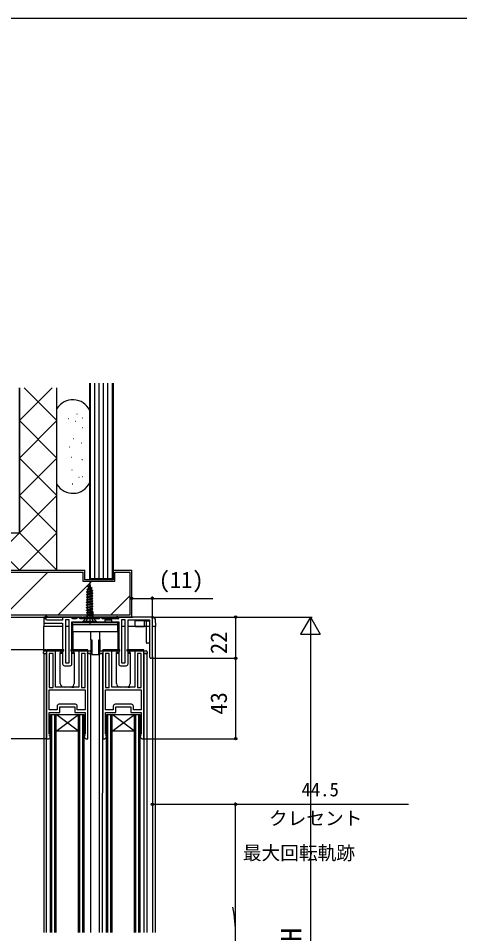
# Model space of a CAD drawing. Units: millimetres, scale not verified. Extents: x -525 to 525, y -780 to 776.
# Drawn here: x -236 to 0, y 260.9 to 750.1 of the extents above; entities that cross this region are included whole.
import ezdxf
from ezdxf.enums import TextEntityAlignment as Align

# ---------------------------------------------------------------- set-up
doc = ezdxf.new("R2010")
doc.units = ezdxf.units.MM
doc.header["$LTSCALE"] = 4
for name, color, linetype in [('0-2_YKK_11', 7, 'Continuous'), ('0-3_YKK_12', 2, 'Continuous'), ('0-4_YKK_13', 4, 'Continuous'), ('0-6_YKK_D', 6, 'Continuous'), ('0-7_YKK_ZWAK', 7, 'Continuous'), ('0-8_YSS_K', 3, 'Continuous'), ('0-9_YSS_KE', 3, 'Continuous')]:
    doc.layers.add(name, color=color, linetype=linetype)
doc.styles.add('ＭＳ ゴシック', font='')
doc.styles.get('ＭＳ ゴシック').set_extended_font_data('MS Gothic')

msp = doc.modelspace()

# ---------------------------------------------------------------- linework, layer by layer
at = {"layer": '0-2_YKK_11'}
for p, q in [((-221.425, 430.431), (-220.769, 431.087)), ((-207.3, 405.1), (-207.3, 427.6)), ((-164.3, 408.85), (-164.3, 429.1)), ((-211.3, 404.1), (-208.3, 404.1)), ((-181.3, 404.1), (-178.3, 404.1)), ((-205.401, 383.5), (-214.201, 383.5)), ((-175.401, 383.5), (-184.201, 383.5))]:
    msp.add_line(p, q, dxfattribs=at)
for points in [[(-165.3, 430.1), (-174.842, 430.1), (-175.025, 429.98), (-175.575, 429.98), (-175.758, 430.1), (-182.3, 430.1), (-183.318, 430.401), (-183.527, 429.969), (-182.3, 429.1), (-191.1, 429.1), (-191.1, 430.1), (-191.8, 430.1), (-192.3, 429.6), (-192.8, 429.1), (-202.8, 429.1), (-203.3, 429.6), (-203.8, 430.1), (-204, 430.1), (-204.5, 429.6), (-205, 429.1), (-206.8, 429.1), (-207.3, 429.6), (-207.8, 430.1), (-212.3, 430.1), (-212.3, 428.4), (-220.5, 428.4), (-220.798, 428.663), (-221.294, 429.1), (-221.3, 429.1), (-220.61, 430.777), (-221.046, 431.007), (-222.3, 429.1), (-222.3, 426.9), (-212.3, 426.9), (-212.3, 405.1)], [(-207.3, 427.6), (-182.3, 427.6), (-182.3, 405.1)], [(-177.3, 405.1), (-177.3, 428.6), (-165.8, 428.6), (-165.8, 408.85)], [(-219.401, 391.2), (-200.201, 391.2), (-200.201, 380.5), (-204.401, 380.5), (-204.401, 382.5)], [(-215.201, 382.5), (-215.201, 380.5), (-219.401, 380.5), (-219.401, 391.2)], [(-189.401, 391.2), (-170.201, 391.2), (-170.201, 380.5), (-174.401, 380.5), (-174.401, 382.5)], [(-185.201, 382.5), (-185.201, 380.5), (-189.401, 380.5), (-189.401, 391.2)]]:
    msp.add_lwpolyline(points, dxfattribs=at)
for points in [[(-208.8, 405.6), (-208.8, 428.6), (-210.8, 428.6), (-210.8, 405.6)], [(-178.8, 405.6), (-178.8, 428.6), (-180.8, 428.6), (-180.8, 405.6)], [(-220.801, 412.6), (-220.801, 365.1), (-219.701, 365.1), (-218.801, 366), (-218.801, 366.6), (-219.401, 366.6), (-218.748, 367.065), (-219.154, 367.635), (-219.401, 367.459), (-219.401, 379.1), (-213.801, 379.1), (-213.801, 382.1), (-205.801, 382.1), (-205.801, 379.1), (-200.201, 379.1), (-200.201, 367.459), (-200.448, 367.635), (-200.854, 367.065), (-200.201, 366.6), (-200.801, 366.6), (-200.801, 366), (-199.901, 365.1), (-198.801, 365.1), (-198.801, 412.6), (-199.801, 412.6), (-207.901, 412.6), (-207.901, 412.1), (-203.601, 412.1), (-203.601, 392.6), (-206.342, 392.6), (-206.526, 392.48), (-207.076, 392.48), (-207.259, 392.6), (-216.001, 392.6), (-216.001, 412.1), (-211.701, 412.1), (-211.701, 412.6), (-219.801, 412.6)], [(-190.801, 412.6), (-190.801, 365.1), (-189.701, 365.1), (-188.801, 366), (-188.801, 366.6), (-189.401, 366.6), (-188.748, 367.065), (-189.154, 367.635), (-189.401, 367.459), (-189.401, 379.1), (-183.801, 379.1), (-183.801, 382.1), (-175.801, 382.1), (-175.801, 379.1), (-170.201, 379.1), (-170.201, 367.459), (-170.448, 367.635), (-170.854, 367.065), (-170.201, 366.6), (-170.801, 366.6), (-170.801, 366), (-169.901, 365.1), (-168.801, 365.1), (-168.801, 412.6), (-169.801, 412.6), (-177.901, 412.6), (-177.901, 412.1), (-173.601, 412.1), (-173.601, 392.6), (-176.342, 392.6), (-176.526, 392.48), (-177.076, 392.48), (-177.259, 392.6), (-186.001, 392.6), (-186.001, 412.1), (-181.701, 412.1), (-181.701, 412.6), (-189.801, 412.6)], [(-217.401, 392.4), (-217.401, 410.7), (-219.401, 410.7), (-219.401, 392.4)], [(-200.201, 392.4), (-200.201, 410.7), (-202.201, 410.7), (-202.201, 392.4)], [(-187.401, 392.4), (-187.401, 410.7), (-189.401, 410.7), (-189.401, 392.4)], [(-170.201, 392.4), (-170.201, 410.7), (-172.201, 410.7), (-172.201, 392.4)]]:
    msp.add_lwpolyline(points, close=True, dxfattribs=at)
for centre, radius, start, end in [((-165.3, 429.1), 1, 0.00001, 89.99999), ((-165.05, 408.85), 0.75, 179.99999, 0.00001), ((-211.3, 405.1), 1, 180.00001, 269.99999), ((-208.3, 405.1), 1, 270.00001, 359.99999), ((-181.3, 405.1), 1, 180.00001, 269.99999), ((-178.3, 405.1), 1, 270.00001, 359.99999), ((-214.201, 382.5), 1, 90.00001, 179.99999), ((-205.401, 382.5), 1, 0.00001, 89.99999), ((-184.201, 382.5), 1, 90.00001, 179.99999), ((-175.401, 382.5), 1, 0.00001, 89.99999)]:
    msp.add_arc(centre, radius, start, end, dxfattribs=at)
at = {"layer": '0-3_YKK_12'}
for p, q in [((-222.3, 412.001), (-222.3, 425.1)), ((-212.3, 425.1), (-222.3, 425.1)), ((-208.8, 425.1), (-210.8, 425.1)), ((-178.8, 425.1), (-180.8, 425.1)), ((-165.8, 425.1), (-177.3, 425.1)), ((-162.8, 425.1), (-164.3, 425.1)), ((-162.8, 425.1), (-162.8, 261.6)), ((-222.3, 410.6), (-222.3, 261.6)), ((-220.9, 261.6), (-220.9, 410.6)), ((-217.601, 410.6), (-219.201, 410.6)), ((-212.299, 410.6), (-213.501, 410.6)), ((-206.1, 410.6), (-207.299, 410.6)), ((-200.401, 410.6), (-202.001, 410.6)), ((-196.7, 410.6), (-199.401, 410.6)), ((-197.1, 261.6), (-197.1, 410.6)), ((-190.801, 410.6), (-192.9, 410.6)), ((-192.501, 261.6), (-192.501, 410.6)), ((-190.859, 261.6), (-190.801, 410.6)), ((-187.601, 410.6), (-189.201, 410.6)), ((-182.3, 410.6), (-183.501, 410.6)), ((-176.101, 410.6), (-177.299, 410.6)), ((-170.401, 410.6), (-172.001, 410.6)), ((-167.101, 410.6), (-168.801, 410.6)), ((-168.674, 261.6), (-168.674, 410.6)), ((-167.101, 261.6), (-167.101, 410.6)), ((-164.3, 408.85), (-164.3, 261.6)), ((-218.8, 378.1), (-200.8, 378.1)), ((-218.8, 261.6), (-218.8, 378.1)), ((-218.1, 261.6), (-218.1, 378.1)), ((-216.5, 261.6), (-216.5, 378.1)), ((-203.8, 369.1), (-215.8, 378.1)), ((-215.8, 261.6), (-215.8, 378.1)), ((-203.8, 261.6), (-203.8, 378.1)), ((-203.1, 261.6), (-203.1, 378.1)), ((-201.5, 261.6), (-201.5, 378.1)), ((-200.8, 261.6), (-200.8, 378.1)), ((-188.8, 378.1), (-170.8, 378.1)), ((-188.8, 261.6), (-188.8, 378.1)), ((-188.1, 261.6), (-188.1, 378.1)), ((-186.5, 261.6), (-186.5, 378.1)), ((-173.8, 369.1), (-185.8, 378.1)), ((-185.8, 261.6), (-185.8, 378.1)), ((-173.8, 261.6), (-173.8, 378.1)), ((-173.1, 261.6), (-173.1, 378.1)), ((-171.5, 261.6), (-171.5, 378.1)), ((-170.8, 261.6), (-170.8, 378.1))]:
    msp.add_line(p, q, dxfattribs=at)
for points in [[(-203.8, 369.1), (-215.8, 369.1), (-203.8, 378.1)], [(-173.8, 369.1), (-185.8, 369.1), (-173.8, 378.1)]]:
    msp.add_lwpolyline(points, dxfattribs=at)
msp.add_arc((-199.8, 260.1), 80, 349.19308, 10.80692, dxfattribs=at)
at = {"layer": '0-4_YKK_13'}
for p, q in [((-199.217, 445), (-196.597, 445.7)), ((-199.217, 444.9), (-196.597, 445.6)), ((-198.707, 444.635), (-197.107, 445.335)), ((-198.477, 445.385), (-197.337, 446.085)), ((-197.8, 448.947), (-197.8, 425.812)), ((-199.55, 443.6), (-196.169, 444.3)), ((-196.169, 444.2), (-199.55, 443.5)), ((-199.04, 443.235), (-196.679, 443.935)), ((-196.56, 443.425), (-196.56, 443.166)), ((-196.56, 442.535), (-196.56, 441.766)), ((-196.56, 441.135), (-196.56, 440.366)), ((-196.05, 442.8), (-196.05, 442.9)), ((-196.05, 441.4), (-196.05, 441.5)), ((-196.56, 439.735), (-196.56, 438.966)), ((-196.56, 438.335), (-196.56, 437.566)), ((-196.56, 436.935), (-196.56, 436.166)), ((-196.56, 435.535), (-196.56, 434.766)), ((-196.05, 440), (-196.05, 440.1)), ((-196.05, 438.6), (-196.05, 438.7)), ((-196.05, 437.2), (-196.05, 437.3)), ((-196.05, 435.8), (-196.05, 435.9)), ((-199.2, 431.182), (-196.086, 431.719)), ((-199.04, 432.035), (-196.56, 432.735)), ((-199.04, 431.266), (-196.56, 431.966)), ((-197.922, 430.95), (-196.56, 431.335)), ((-196.56, 434.135), (-196.56, 433.366)), ((-196.05, 434.4), (-196.05, 434.5)), ((-196.05, 433), (-196.05, 433.1)), ((-196.05, 432.894), (-196.05, 429.765)), ((-222.3, 430.1), (-222.3, 425.1)), ((-201.8, 430.1), (-222.3, 430.1)), ((-206.3, 427.4), (-206.8, 427.4)), ((-206.8, 425.654), (-206.8, 425.9)), ((-206.8, 422.4), (-206.8, 425.654)), ((-205.8, 427.6), (-205.8, 427.2)), ((-205.8, 427.6), (-183.8, 427.6)), ((-205.8, 427.2), (-183.8, 427.2)), ((-201.8, 430.1), (-201.3, 430.1)), ((-191.6, 430.1), (-201.3, 430.1)), ((-199.434, 429.716), (-201.3, 427.85)), ((-196.4, 429.95), (-199.2, 429.95)), ((-194.3, 427.85), (-196.166, 429.716)), ((-191.6, 430.1), (-191.1, 430.1)), ((-175.8, 430.1), (-191.1, 430.1)), ((-189.15, 429.4), (-189.65, 428.534)), ((-189.65, 428.534), (-189.65, 427.6)), ((-185.95, 428.534), (-189.65, 428.534)), ((-189.15, 429.4), (-186.45, 429.4)), ((-185.95, 428.534), (-186.45, 429.4)), ((-185.95, 427.6), (-185.95, 428.534)), ((-183.8, 427.6), (-183.8, 427.2)), ((-183.3, 427.4), (-183.3, 427.2)), ((-182.8, 427.4), (-183.3, 427.4)), ((-182.8, 425.9), (-182.8, 427.4)), ((-182.8, 425.9), (-182.8, 425.654)), ((-182.8, 422.4), (-182.8, 425.654)), ((-163.847, 430.1), (-174.8, 430.1)), ((-167.5, 428.1), (-173.38, 428.1)), ((-168.5, 425.1), (-168.5, 427.8)), ((-167, 428.1), (-165.8, 428.1)), ((-164.3, 429.598), (-164.3, 429.1)), ((-212.3, 425.1), (-222.3, 425.1)), ((-208.8, 425.1), (-210.8, 425.1)), ((-206.8, 425.1), (-207.3, 425.1)), ((-206.8, 422.4), (-197.1, 422.4)), ((-206.8, 422.4), (-206.8, 412.6)), ((-197.1, 422.4), (-192.5, 422.4)), ((-197.1, 417.9), (-197.1, 422.4)), ((-192.5, 422.4), (-182.8, 422.4)), ((-192.5, 422.4), (-192.5, 417.9)), ((-182.3, 425.1), (-182.8, 425.1)), ((-182.8, 422.4), (-182.8, 412.6)), ((-178.8, 425.1), (-180.8, 425.1)), ((-173.9, 425.1), (-177.3, 425.1)), ((-173.3, 425.1), (-173.6, 425.1)), ((-173.3, 425.1), (-168.5, 425.1)), ((-167.5, 425.1), (-168.5, 425.1)), ((-163.8, 425.1), (-164.3, 425.1)), ((-163.099, 425.1), (-163.8, 425.1)), ((-197.1, 417.9), (-196.7, 417.9)), ((-196.7, 417.9), (-196.7, 410.2)), ((-192.9, 417.9), (-192.5, 417.9)), ((-192.9, 410.2), (-192.9, 417.9)), ((-165.8, 416.1), (-167, 416.1)), ((-222.501, 410.6), (-222.501, 411.6)), ((-222.001, 412.1), (-221.401, 412.1)), ((-221.401, 412.1), (-220.401, 412.1)), ((-220.401, 412.1), (-213.076, 412.1)), ((-213.076, 411.1), (-213.501, 411.1)), ((-213.501, 394.6), (-213.501, 411.1)), ((-206.526, 412.1), (-199.201, 412.1)), ((-206.101, 411.1), (-206.526, 411.1)), ((-206.101, 411.1), (-206.101, 394.6)), ((-199.201, 412.1), (-198.201, 412.1)), ((-198.201, 412.1), (-197.601, 412.1)), ((-192.501, 410.6), (-192.501, 411.6)), ((-192.001, 412.1), (-191.401, 412.1)), ((-191.401, 412.1), (-190.401, 412.1)), ((-190.401, 412.1), (-183.076, 412.1)), ((-183.076, 411.1), (-183.501, 411.1)), ((-183.501, 394.6), (-183.501, 411.1)), ((-176.526, 412.1), (-169.201, 412.1)), ((-176.101, 411.1), (-176.526, 411.1)), ((-176.101, 411.1), (-176.101, 394.6)), ((-169.201, 412.1), (-168.201, 412.1)), ((-168.201, 412.1), (-167.601, 412.1)), ((-222.001, 410.6), (-222.501, 410.6)), ((-222.001, 410.6), (-221.401, 410.6)), ((-220.901, 410.6), (-221.401, 410.6)), ((-220.801, 410.6), (-220.901, 410.6)), ((-198.701, 410.6), (-198.901, 410.6)), ((-198.201, 410.6), (-198.701, 410.6)), ((-198.201, 410.6), (-197.601, 410.6)), ((-196.7, 410.2), (-192.9, 410.2)), ((-192.501, 410.6), (-190.801, 410.6)), ((-190.801, 410.6), (-191.401, 410.6)), ((-168.701, 410.6), (-168.801, 410.6)), ((-168.201, 410.6), (-168.701, 410.6)), ((-168.201, 410.6), (-167.601, 410.6)), ((-208.101, 392.6), (-211.501, 392.6)), ((-178.101, 392.6), (-181.501, 392.6))]:
    msp.add_line(p, q, dxfattribs=at)
for points in [[(-198.932, 443.896), (-198.707, 444.635), (-199.217, 444.9), (-199.217, 445), (-198.477, 445.385), (-197.8, 447.6), (-197.337, 446.085), (-196.597, 445.7), (-196.597, 445.6), (-197.107, 445.335), (-196.847, 444.484), (-199.04, 443.866), (-199.55, 443.6), (-199.55, 443.5), (-199.04, 443.235), (-199.04, 442.466)], [(-198.279, 446.035), (-198.789, 446.3), (-198.789, 446.4), (-198.049, 446.785)], [(-199.04, 441.066), (-199.04, 441.835), (-199.55, 442.1), (-199.55, 442.2), (-199.04, 442.466), (-196.56, 443.166), (-196.05, 442.9), (-199.55, 442.2)], [(-199.55, 442.1), (-196.05, 442.8), (-196.56, 442.535), (-199.04, 441.835)], [(-199.04, 439.666), (-199.04, 440.435), (-199.55, 440.7), (-199.55, 440.8), (-199.04, 441.066), (-196.56, 441.766), (-196.05, 441.5), (-199.55, 440.8)], [(-199.55, 440.7), (-196.05, 441.4), (-196.56, 441.135), (-199.04, 440.435)], [(-199.04, 438.266), (-199.04, 439.035), (-199.55, 439.3), (-199.55, 439.4), (-199.04, 439.666), (-196.56, 440.366), (-196.05, 440.1), (-199.55, 439.4)], [(-196.595, 443.659), (-196.679, 443.935), (-196.169, 444.2), (-196.169, 444.3), (-196.847, 444.484)], [(-199.55, 439.3), (-196.05, 440), (-196.56, 439.735), (-199.04, 439.035)], [(-199.04, 436.866), (-199.04, 437.635), (-199.55, 437.9), (-199.55, 438), (-199.04, 438.266), (-196.56, 438.966), (-196.05, 438.7), (-199.55, 438)], [(-199.55, 437.9), (-196.05, 438.6), (-196.56, 438.335), (-199.04, 437.635)], [(-199.04, 435.466), (-199.04, 436.235), (-199.55, 436.5), (-199.55, 436.6), (-199.04, 436.866), (-196.56, 437.566), (-196.05, 437.3), (-199.55, 436.6)], [(-199.55, 436.5), (-196.05, 437.2), (-196.56, 436.935), (-199.04, 436.235)], [(-199.04, 434.066), (-199.04, 434.835), (-199.55, 435.1), (-199.55, 435.2), (-199.04, 435.466), (-196.56, 436.166), (-196.05, 435.9), (-199.55, 435.2)], [(-199.55, 435.1), (-196.05, 435.8), (-196.56, 435.535), (-199.04, 434.835)], [(-199.04, 433.435), (-196.56, 434.135), (-196.05, 434.4), (-199.55, 433.7), (-199.55, 433.8), (-196.05, 434.5), (-196.56, 434.766), (-199.04, 434.066), (-199.55, 433.8)], [(-199.55, 433.7), (-199.04, 433.435), (-199.04, 432.666)], [(-199.2, 430.281), (-199.2, 431.182), (-199.04, 431.266), (-199.04, 432.035), (-199.55, 432.3), (-199.55, 432.4), (-199.04, 432.666), (-196.56, 433.366), (-196.05, 433.1), (-199.55, 432.4)], [(-196.155, 431.546), (-196.086, 431.719), (-196.56, 431.966), (-196.56, 432.735), (-196.05, 433), (-199.55, 432.3)], [(-196.4, 430.281), (-196.4, 430.858), (-196.56, 430.95), (-198.74, 430.95), (-196.155, 431.546), (-196.56, 431.335), (-196.56, 430.95)], [(-182.8, 425.9), (-206.8, 425.9), (-206.8, 427.4)], [(-206.3, 427.4), (-206.3, 427.2), (-183.3, 427.2)], [(-195.7, 427.6), (-196.655, 429.516), (-197.8, 429.801), (-198.945, 429.516), (-199.9, 427.6)], [(-173.6, 427.8), (-173.6, 425.1), (-173.9, 425.1)], [(-167.5, 416.6), (-167.5, 428.1), (-167, 428.1)], [(-162.848, 429.161), (-162.6, 425.1), (-163.099, 425.1)], [(-197.1, 417.9), (-197.2, 417.9), (-197.2, 411.899)], [(-192.5, 417.9), (-192.4, 417.9), (-192.4, 411.9)], [(-197.101, 411.6), (-197.101, 410.6), (-197.601, 410.6)], [(-167.101, 411.6), (-167.101, 410.6), (-167.601, 410.6)]]:
    msp.add_lwpolyline(points, dxfattribs=at)
msp.add_lwpolyline([(-194.3, 427.85), (-194.3, 427.6), (-201.3, 427.6), (-201.3, 427.85)], close=True, dxfattribs=at)
for centre, radius, start, end in [((-197.36, 443.425), 0.8, 359.99998, 16.99998), ((-200, 430.281), 0.8, 314.99999, 359.99998), ((-195.6, 430.281), 0.8, 180, 224.99999), ((-173.3, 427.8), 0.3, 90, 180), ((-168.2, 427.8), 0.3, 90, 180), ((-163.8, 429.598), 0.5, 84.66158, 180), ((-163.847, 429.1), 1, 84.66158, 90), ((-163.847, 429.1), 1, 3.5, 84.66158), ((-167, 416.6), 0.5, 180, 270), ((-222.001, 411.6), 0.5, 90, 180), ((-213.076, 411.6), 0.5, 0, 90), ((-213.076, 411.6), 0.5, 270, 0), ((-206.526, 411.6), 0.5, 90, 180), ((-206.526, 411.6), 0.5, 180, 270), ((-197.601, 411.6), 0.5, 0, 90), ((-192.001, 411.6), 0.5, 90, 180), ((-183.076, 411.6), 0.5, 0, 90), ((-183.076, 411.6), 0.5, 270, 0), ((-176.526, 411.6), 0.5, 90, 180), ((-176.526, 411.6), 0.5, 180, 270), ((-167.601, 411.6), 0.5, 0, 90), ((-211.501, 394.6), 2, 180, 270), ((-208.101, 394.6), 2, 270, 0), ((-181.501, 394.6), 2, 180, 270), ((-178.101, 394.6), 2, 270, 0)]:
    msp.add_arc(centre, radius, start, end, dxfattribs=at)
at = {"layer": '0-6_YKK_D'}
for p, q in [((-175.3, 431.1), (-175.3, 441.1)), ((-164.3, 430.1), (-164.3, 441.1)), ((-164.3, 430.1), (-78.8, 430.1)), ((-164.3, 430.1), (-118.8, 430.1)), ((-119.8, 430.1), (-119.8, 408.1)), ((-79.8, 430.1), (-85.05, 421.007)), ((-79.8, 430.1), (-74.55, 421.007)), ((-79.8, 430.1), (-79.8, 411.914)), ((-85.05, 421.007), (-74.55, 421.007)), ((-79.8, 419.6), (-79.8, 120.6)), ((-221.301, 412.6), (-243.3, 412.6)), ((-221.301, 412.6), (-243.3, 412.6)), ((-164.05, 408.1), (-118.8, 408.1)), ((-164.05, 408.1), (-118.8, 408.1)), ((-119.8, 408.1), (-119.8, 365.1)), ((-221.306, 365.1), (-243.3, 365.1)), ((-168.301, 365.1), (-118.8, 365.1)), ((-119.8, 261.1), (-119.8, 331.1))]:
    msp.add_line(p, q, dxfattribs=at)
for points in [[(-175.3, 440.1), (-164.3, 440.1), (-131.955, 440.1)], [(-164.3, 330.1), (-119.8, 330.1), (-27.284, 330.1)]]:
    msp.add_lwpolyline(points, dxfattribs=at)
for centre in [(-175.3, 440.1), (-164.3, 440.1), (-119.8, 430.1), (-119.8, 408.1), (-119.8, 408.1), (-119.8, 365.1), (-164.3, 330.1), (-119.8, 330.1)]:
    msp.add_circle(centre, 0.637, dxfattribs=at)
at = {"layer": '0-7_YKK_ZWAK'}
msp.add_line((-525, 750.1), (525, 750.1), dxfattribs=at)
at = {"layer": '0-8_YSS_K'}
for p, q in [((-195, 450.6), (-195, 555.111)), ((-192.7, 450.6), (-192.7, 555.111)), ((-190.4, 450.6), (-190.4, 555.111)), ((-188.1, 450.6), (-188.1, 555.111)), ((-235.3, 535.101), (-217.79, 552.611)), ((-215.3, 535.101), (-232.81, 552.611)), ((-204.625, 538.766), (-204.425, 538.766)), ((-215.3, 515.101), (-235.3, 535.101)), ((-235.3, 515.101), (-215.3, 535.101)), ((-209.055, 536.305), (-208.855, 536.305)), ((-205.364, 534.829), (-205.164, 534.829)), ((-201.673, 536.551), (-201.473, 536.551)), ((-201.673, 531.384), (-201.473, 531.384)), ((-206.594, 525.478), (-206.394, 525.478)), ((-208.562, 521.049), (-208.362, 521.049)), ((-202.165, 523.264), (-201.965, 523.264)), ((-215.3, 495.101), (-235.3, 515.101)), ((-235.3, 495.101), (-215.3, 515.101)), ((-207.578, 515.636), (-207.378, 515.636)), ((-201.919, 514.405), (-201.719, 514.405)), ((-207.332, 508.746), (-207.132, 508.746)), ((-203.641, 504.809), (-203.441, 504.809)), ((-201.673, 505.301), (-201.473, 505.301)), ((-207.086, 501.364), (-206.886, 501.364)), ((-235.3, 475.101), (-215.3, 495.101)), ((-215.3, 475.101), (-235.3, 495.101)), ((-255.302, 455.1), (-235.3, 475.101)), ((-235.299, 455.1), (-255.3, 475.101)), ((-235.302, 455.1), (-215.3, 475.101)), ((-215.3, 455.101), (-235.3, 475.101)), ((-279.3, 454.1), (-201.3, 454.1)), ((-243.153, 431.1), (-220.153, 454.1)), ((-201.3, 449.1), (-201.3, 454.1)), ((-184.3, 449.1), (-184.3, 454.1)), ((-184.3, 454.1), (-176.3, 454.1)), ((-176.3, 454.1), (-176.3, 431.1)), ((-214.869, 431.1), (-196.868, 449.1)), ((-184.3, 449.1), (-201.3, 449.1)), ((-186.584, 431.1), (-176.3, 441.384)), ((-176.3, 431.1), (-264.3, 431.1))]:
    msp.add_line(p, q, dxfattribs=at)
for points in [[(-185.3, 555.111), (-185.3, 450.1), (-197.8, 450.1), (-197.8, 555.111)], [(-185.8, 555.111), (-185.8, 450.6), (-197.3, 450.6), (-197.3, 555.111)]]:
    msp.add_lwpolyline(points, dxfattribs=at)
at = {"layer": '0-9_YSS_KE'}
for p, q in [((-235.3, 475.101), (-235.3, 552.611)), ((-235.3, 552.611), (-235.3, 475.101)), ((-215.3, 475.101), (-215.3, 552.611)), ((-215.3, 500.98), (-215.3, 541.515)), ((-197.3, 503.125), (-197.3, 539.37)), ((-362.8, 475.101), (-235.3, 475.101)), ((-215.3, 455.1), (-215.3, 475.101)), ((-280.3, 455.1), (-200.3, 455.1)), ((-200.3, 450.1), (-200.3, 455.1)), ((-185.3, 455.1), (-175.3, 455.1)), ((-185.3, 450.1), (-185.3, 455.1)), ((-175.3, 430.1), (-175.3, 455.1)), ((-185.3, 450.1), (-200.3, 450.1)), ((-265.3, 430.1), (-175.3, 430.1))]:
    msp.add_line(p, q, dxfattribs=at)
for centre, start, end in [((-206.8, 536.248), 25.84407, 148.21167), ((-206.8, 506.248), 211.78833, 334.15817)]:
    msp.add_arc(centre, 10, start, end, dxfattribs=at)

# ---------------------------------------------------------------- texts
at = {"layer": '0-6_YKK_D', "style": 'ＭＳ ゴシック'}
for s, height, p in [('(11)', 8.798, (-160.864, 442.964)), ('44.5', 7.331, (-84.54, 332.1)), ('クレセント', 7.331, (-101.983, 316.736)), ('最大回転軌跡', 7.331, (-115.932, 298.195))]:
    msp.add_text(s, height=height, dxfattribs=at).set_placement(p, align=Align.BOTTOM_LEFT)
for s, height, p in [('22', 8.798, (-121.8, 410.373)), ('43', 8.798, (-121.8, 378.009)), ('KH=H', 11, (-81.3, 234.148))]:
    msp.add_text(s, height=height, rotation=90, dxfattribs=at).set_placement(p, align=Align.BOTTOM_LEFT)

doc.saveas('drawing.dxf')
